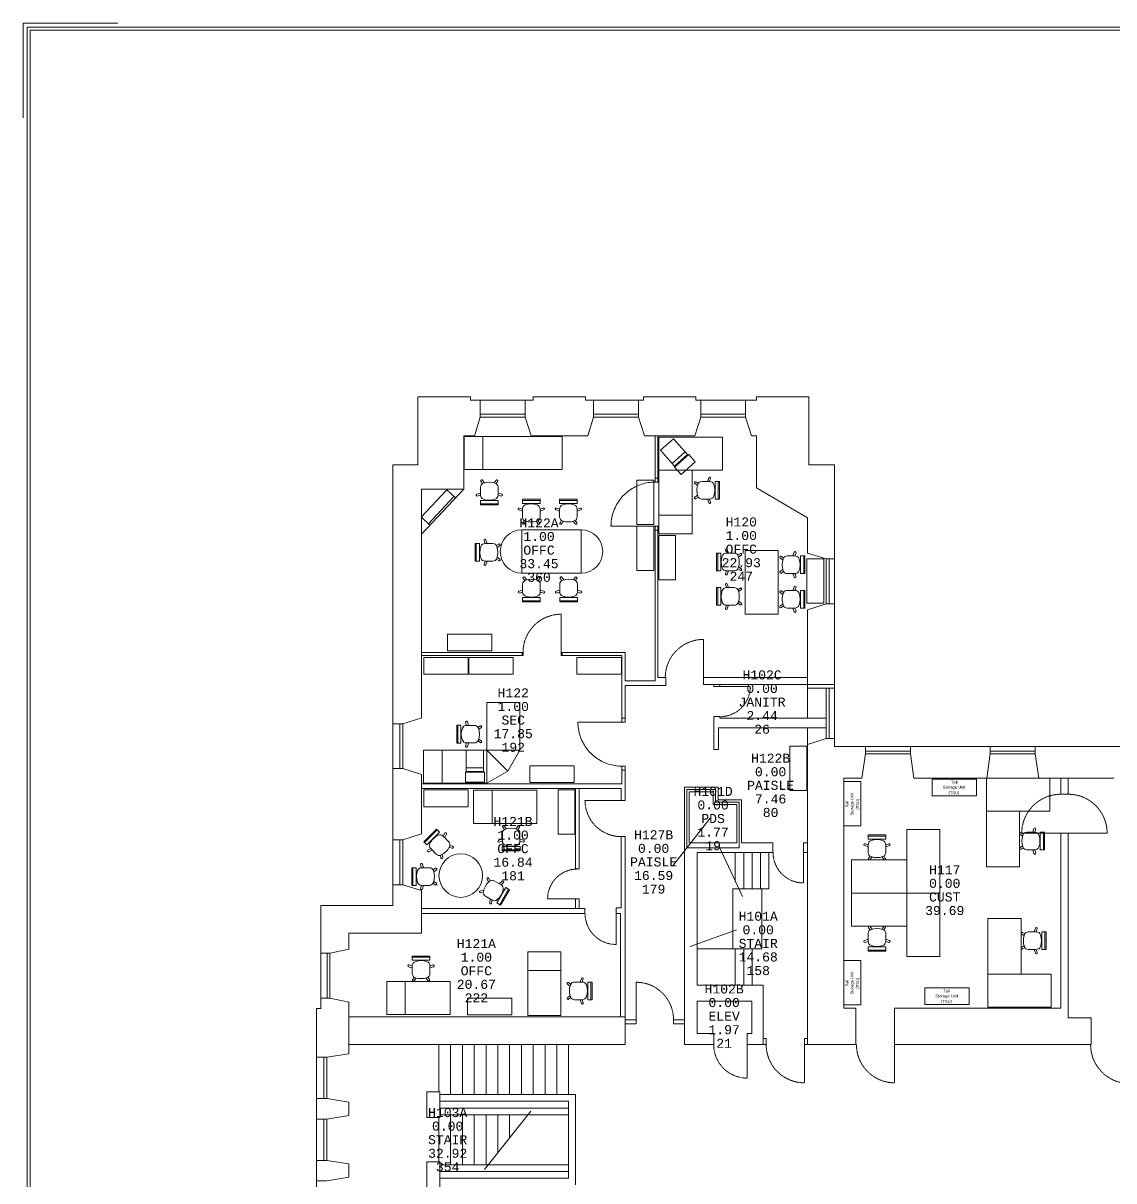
# Model space of a CAD drawing. Extents: x 0 to 84000, y 0 to 59400.
# Drawn here: x 0 to 27714, y 29993 to 59400 of the extents above; entities that cross this region are included whole.
import ezdxf
from ezdxf.enums import TextEntityAlignment as Align

# ---------------------------------------------------------------- set-up
doc = ezdxf.new("R2010")
doc.units = 0
doc.header["$MEASUREMENT"] = 0
doc.linetypes.add('HIDDEN', pattern=[0.375, 0.25, -0.125])
doc.layers.get('0').update_dxf_attribs({"linetype": 'CONTINUOUS', "lineweight": 18})
for name, color, linetype, lineweight in [('001BUILDING', 7, 'CONTINUOUS', 18), ('001FORMAT', 7, 'CONTINUOUS', 18), ('725FURNITURE', 4, 'CONTINUOUS', 18), ('RM', 6, 'CONTINUOUS', 18), ('RM$TXT', 7, 'CONTINUOUS', 18)]:
    doc.layers.add(name, color=color, linetype=linetype, lineweight=lineweight)
doc.styles.add('MONOTXT', font='MONOTXT')

# ---------------------------------------------------------------- blocks, each defined once
blk = doc.blocks.new('11HH0216B')
at = {"linetype": 'Continuous'}
blk.add_line((0, 970), (0, 0), dxfattribs=at)
at = {"linetype": 'HIDDEN'}
for p, q in [((38.082313, 969.252032), (0.000304, 969.999878)), ((76.105602, 967.009669), (38.082313, 969.252032)), ((114.011541, 963.276249), (76.105602, 967.009669)), ((151.741683, 958.057527), (114.011541, 963.276249)), ((189.23785, 951.36155), (151.741683, 958.057527)), ((226.442226, 943.198644), (189.23785, 951.36155)), ((263.297445, 933.581394), (226.442226, 943.198644)), ((299.746679, 922.52463), (263.297445, 933.581394)), ((335.733725, 910.0454), (299.746679, 922.52463)), ((371.203094, 896.162946), (335.733725, 910.0454)), ((406.100095, 880.898675), (371.203094, 896.162946)), ((440.370919, 864.276123), (406.100095, 880.898675)), ((473.962724, 846.32092), (440.370919, 864.276123)), ((506.823713, 827.060752), (473.962724, 846.32092)), ((538.903216, 806.525317), (506.823713, 827.060752)), ((570.151771, 784.746278), (538.903216, 806.525317)), ((600.521193, 761.757219), (570.151771, 784.746278)), ((629.964655, 737.593585), (600.521193, 761.757219)), ((658.436758, 712.292636), (629.964655, 737.593585)), ((685.893599, 685.893384), (658.436758, 712.292636)), ((712.292843, 658.436534), (685.893599, 685.893384)), ((737.593783, 629.964423), (712.292843, 658.436534)), ((761.757407, 600.520954), (737.593783, 629.964423)), ((784.746457, 570.151524), (761.757407, 600.520954)), ((806.525486, 538.902963), (784.746457, 570.151524)), ((827.060911, 506.823453), (806.525486, 538.902963)), ((846.321069, 473.962458), (827.060911, 506.823453)), ((864.276261, 440.370648), (846.321069, 473.962458)), ((880.898803, 406.099818), (864.276261, 440.370648)), ((896.163063, 371.202812), (880.898803, 406.099818)), ((910.045505, 335.733439), (896.163063, 371.202812)), ((922.524724, 299.746389), (910.045505, 335.733439)), ((933.581476, 263.297152), (922.524724, 299.746389)), ((943.198715, 226.44193), (933.581476, 263.297152)), ((951.36161, 189.237551), (943.198715, 226.44193)), ((958.057575, 151.741382), (951.36161, 189.237551)), ((963.276285, 114.011239), (958.057575, 151.741382)), ((967.009693, 76.105298), (963.276285, 114.011239)), ((969.252044, 38.082009), (967.009693, 76.105298)), ((969.999878, 0), (969.252044, 38.082009))]:
    blk.add_line(p, q, dxfattribs=at)
blk = doc.blocks.new('13HH0216B')
at = {"linetype": 'Continuous'}
blk.add_line((0, 790), (0, 0), dxfattribs=at)
at = {"linetype": 'HIDDEN'}
for p, q in [((31.015491, 789.390807), (0.000248, 789.999878)), ((61.982911, 787.564554), (31.015491, 789.390807)), ((92.854757, 784.523933), (61.982911, 787.564554)), ((123.583429, 780.273634), (92.854757, 784.523933)), ((154.121543, 774.82021), (123.583429, 780.273634)), ((184.422014, 768.172069), (154.121543, 774.82021)), ((214.438119, 760.339464), (184.422014, 768.172069)), ((244.123577, 751.334471), (214.438119, 760.339464)), ((273.432613, 741.170974), (244.123577, 751.334471)), ((302.320037, 729.864647), (273.432613, 741.170974)), ((330.741305, 717.432921), (302.320037, 729.864647)), ((358.652594, 703.894967), (330.741305, 717.432921)), ((386.010867, 689.271657), (358.652594, 703.894967)), ((412.77394, 673.585542), (386.010867, 689.271657)), ((438.900545, 656.860806), (412.77394, 673.585542)), ((464.350398, 639.123239), (438.900545, 656.860806)), ((489.084256, 620.400191), (464.350398, 639.123239)), ((513.063983, 600.720531), (489.084256, 620.400191)), ((536.252602, 580.114604), (513.063983, 600.720531)), ((558.614359, 558.614183), (536.252602, 580.114604)), ((580.114773, 536.25242), (558.614359, 558.614183)), ((600.720693, 513.063794), (580.114773, 536.25242)), ((620.400345, 489.084062), (600.720693, 513.063794)), ((639.123385, 464.350197), (620.400345, 489.084062)), ((656.860944, 438.900339), (639.123385, 464.350197)), ((673.585671, 412.773728), (656.860944, 438.900339)), ((689.271779, 386.010651), (673.585671, 412.773728)), ((703.895079, 358.652373), (689.271779, 386.010651)), ((717.433025, 330.74108), (703.895079, 358.652373)), ((729.864742, 302.319808), (717.433025, 330.74108)), ((741.17106, 273.432381), (729.864742, 302.319808)), ((751.334547, 244.123341), (741.17106, 273.432381)), ((760.339531, 214.437881), (751.334547, 244.123341)), ((768.172127, 184.421773), (760.339531, 214.437881)), ((774.820258, 154.1213), (768.172127, 184.421773)), ((780.273672, 123.583184), (774.820258, 154.1213)), ((784.523962, 92.854511), (780.273672, 123.583184)), ((787.564573, 61.982664), (784.523962, 92.854511)), ((789.390817, 31.015243), (787.564573, 61.982664)), ((789.999878, 0), (789.390817, 31.015243))]:
    blk.add_line(p, q, dxfattribs=at)
blk = doc.blocks.new('14HH0216B')
at = {"linetype": 'Continuous'}
blk.add_line((0, 920), (0, 0), dxfattribs=at)
at = {"linetype": 'HIDDEN'}
for p, q in [((36.119307, 919.29058), (0.000289, 919.999878)), ((72.182632, 917.163804), (36.119307, 919.29058)), ((108.134657, 913.622828), (72.182632, 917.163804)), ((143.919945, 908.673112), (108.134657, 913.622828)), ((179.48332, 902.322289), (143.919945, 908.673112)), ((214.769945, 894.580151), (179.48332, 902.322289)), ((249.72541, 885.458635), (214.769945, 894.580151)), ((284.295817, 874.971808), (249.72541, 885.458635)), ((318.42786, 863.135837), (284.295817, 874.971808)), ((352.068911, 849.968974), (318.42786, 863.135837)), ((385.167098, 835.491521), (352.068911, 849.968974)), ((417.671385, 819.725802), (385.167098, 835.491521)), ((449.531653, 802.696125), (417.671385, 819.725802)), ((480.698776, 784.428749), (449.531653, 802.696125)), ((511.124697, 764.951842), (480.698776, 784.428749)), ((540.762501, 744.295434), (511.124697, 764.951842)), ((569.566488, 722.491378), (540.762501, 744.295434)), ((597.492246, 699.573292), (569.566488, 722.491378)), ((624.496714, 675.576516), (597.492246, 699.573292)), ((650.538255, 650.53805), (624.496714, 675.576516)), ((675.576712, 624.496502), (650.538255, 650.53805)), ((699.57348, 597.492026), (675.576712, 624.496502)), ((722.491557, 569.566261), (699.57348, 597.492026)), ((744.295604, 540.762267), (722.491557, 569.566261)), ((764.952002, 511.124457), (744.295604, 540.762267)), ((784.4289, 480.69853), (764.952002, 511.124457)), ((802.696266, 449.531401), (784.4289, 480.69853)), ((819.725933, 417.671127), (802.696266, 449.531401)), ((835.491642, 385.166835), (819.725933, 417.671127)), ((849.969085, 352.068644), (835.491642, 385.166835)), ((863.135937, 318.427589), (849.969085, 352.068644)), ((874.971897, 284.295542), (863.135937, 318.427589)), ((885.458714, 249.725132), (874.971897, 284.295542)), ((894.580218, 214.769664), (885.458714, 249.725132)), ((902.322345, 179.483037), (894.580218, 214.769664)), ((908.673157, 143.91966), (902.322345, 179.483037)), ((913.622862, 108.13437), (908.673157, 143.91966)), ((917.163827, 72.182344), (913.622862, 108.13437)), ((919.290592, 36.119018), (917.163827, 72.182344)), ((919.999878, 0), (919.290592, 36.119018))]:
    blk.add_line(p, q, dxfattribs=at)
blk = doc.blocks.new('15HH0216B')
at = {"linetype": 'Continuous'}
blk.add_line((0, 770), (0, 0), dxfattribs=at)
at = {"linetype": 'HIDDEN'}
for p, q in [((30.230289, 769.406227), (0.000242, 769.999878)), ((60.413723, 767.626207), (30.230289, 769.406227)), ((90.504004, 764.662564), (60.413723, 767.626207)), ((120.454734, 760.519868), (90.504004, 764.662564)), ((150.219732, 755.204505), (120.454734, 760.519868)), ((179.753101, 748.724672), (150.219732, 755.204505)), ((209.009305, 741.090361), (179.753101, 748.724672)), ((237.943232, 732.313342), (209.009305, 741.090361)), ((266.510267, 722.407149), (237.943232, 732.313342)), ((294.666364, 711.387058), (266.510267, 722.407149)), ((322.368106, 699.27006), (294.666364, 711.387058)), ((349.57278, 686.074838), (322.368106, 699.27006)), ((376.238439, 671.821739), (349.57278, 686.074838)), ((402.323965, 656.53274), (376.238439, 671.821739)), ((427.789137, 640.231416), (402.323965, 656.53274)), ((452.59469, 622.942902), (427.789137, 640.231416)), ((476.702375, 604.693855), (452.59469, 622.942902)), ((500.075019, 585.512414), (476.702375, 604.693855)), ((522.676584, 565.428157), (500.075019, 585.512414)), ((544.472221, 544.47205), (522.676584, 565.428157)), ((565.428321, 522.676407), (544.472221, 544.47205)), ((585.512571, 500.074835), (565.428321, 522.676407)), ((604.694005, 476.702185), (585.512571, 500.074835)), ((622.943044, 452.594494), (604.694005, 476.702185)), ((640.23155, 427.788936), (622.943044, 452.594494)), ((656.532867, 402.323759), (640.23155, 427.788936)), ((671.821857, 376.238228), (656.532867, 402.323759)), ((686.074948, 349.572565), (671.821857, 376.238228)), ((699.270161, 322.367886), (686.074948, 349.572565)), ((711.38715, 294.66614), (699.270161, 322.367886)), ((722.407233, 266.510041), (711.38715, 294.66614)), ((732.313416, 237.943002), (722.407233, 266.510041)), ((741.090426, 209.009073), (732.313416, 237.943002)), ((748.724729, 179.752866), (741.090426, 209.009073)), ((755.204552, 150.219495), (748.724729, 179.752866)), ((760.519906, 120.454495), (755.204552, 150.219495)), ((764.662593, 90.503764), (760.519906, 120.454495)), ((767.626226, 60.413482), (764.662593, 90.503764)), ((769.406236, 30.230047), (767.626226, 60.413482)), ((769.999878, 0), (769.406236, 30.230047))]:
    blk.add_line(p, q, dxfattribs=at)
blk = doc.blocks.new('16HH0216B')
at = {"linetype": 'Continuous'}
blk.add_line((0, 990), (0, 0), dxfattribs=at)
at = {"linetype": 'HIDDEN'}
for p, q in [((38.867516, 989.236612), (0.000311, 989.999878)), ((77.67479, 986.948016), (38.867516, 989.236612)), ((116.362295, 983.137617), (77.67479, 986.948016)), ((154.870378, 977.811293), (116.362295, 983.137617)), ((193.139662, 970.977255), (154.870378, 977.811293)), ((231.111139, 962.646041), (193.139662, 970.977255)), ((268.726259, 952.830497), (231.111139, 962.646041)), ((305.927023, 941.545758), (268.726259, 952.830497)), ((342.65607, 928.809225), (305.927023, 941.545758)), ((378.856767, 914.640535), (342.65607, 928.809225)), ((414.473294, 899.061537), (378.856767, 914.640535)), ((449.450733, 882.096251), (414.473294, 899.061537)), ((483.735152, 863.770838), (449.450733, 882.096251)), ((517.273688, 844.113553), (483.735152, 863.770838)), ((550.014624, 823.154707), (517.273688, 844.113553)), ((581.907479, 800.926616), (550.014624, 823.154707)), ((612.903075, 777.463555), (581.907479, 800.926616)), ((642.953619, 752.801702), (612.903075, 777.463555)), ((672.012775, 726.979084), (642.953619, 752.801702)), ((700.035737, 700.035517), (672.012775, 726.979084)), ((726.979295, 672.012547), (700.035737, 700.035517)), ((752.801904, 642.953382), (726.979295, 672.012547)), ((777.463748, 612.902831), (752.801904, 642.953382)), ((800.926799, 581.907227), (777.463748, 612.902831)), ((823.154879, 550.014366), (800.926799, 581.907227)), ((844.113716, 517.273423), (823.154879, 550.014366)), ((863.77099, 483.734881), (844.113716, 517.273423)), ((882.096393, 449.450456), (863.77099, 483.734881)), ((899.061667, 414.473011), (882.096393, 449.450456)), ((914.640654, 378.85648), (899.061667, 414.473011)), ((928.809332, 342.655779), (914.640654, 378.85648)), ((941.545854, 305.926728), (928.809332, 342.655779)), ((952.830581, 268.72596), (941.545854, 305.926728)), ((962.646113, 231.110836), (952.830581, 268.72596)), ((970.977316, 193.139357), (962.646113, 231.110836)), ((977.811342, 154.870071), (970.977316, 193.139357)), ((983.137654, 116.361986), (977.811342, 154.870071)), ((986.94804, 77.67448), (983.137654, 116.361986)), ((989.236624, 38.867205), (986.94804, 77.67448)), ((989.999878, 0), (989.236624, 38.867205))]:
    blk.add_line(p, q, dxfattribs=at)
blk = doc.blocks.new('17HH0216B')
at = {"linetype": 'Continuous'}
blk.add_line((0, 950), (0, 0), dxfattribs=at)
at = {"linetype": 'HIDDEN'}
for p, q in [((37.297111, 949.267451), (0.000298, 949.999878)), ((74.536414, 947.071323), (37.297111, 949.267451)), ((111.660787, 943.414881), (74.536414, 947.071323)), ((148.612988, 938.303761), (111.660787, 943.414881)), ((185.336038, 931.745846), (148.612988, 938.303761)), ((221.773314, 923.751247), (185.336038, 931.745846)), ((257.868631, 914.33229), (221.773314, 923.751247)), ((293.566334, 903.503501), (257.868631, 914.33229)), ((328.811379, 891.281575), (293.566334, 903.503501)), ((363.549421, 877.685358), (328.811379, 891.281575)), ((397.726896, 862.735814), (363.549421, 877.685358)), ((431.291105, 846.455995), (397.726896, 862.735814)), ((464.190295, 828.871002), (431.291105, 846.455995)), ((496.373738, 810.007951), (464.190295, 828.871002)), ((527.791809, 789.895927), (496.373738, 810.007951)), ((558.396063, 768.565941), (527.791809, 789.895927)), ((588.139311, 746.050882), (558.396063, 768.565941)), ((616.975691, 722.385468), (588.139311, 746.050882)), ((644.86074, 697.606188), (616.975691, 722.385468)), ((671.751461, 671.75125), (644.86074, 697.606188)), ((697.606391, 644.860521), (671.751461, 671.75125)), ((722.385662, 616.975465), (697.606391, 644.860521)), ((746.051067, 588.139077), (722.385662, 616.975465)), ((768.566116, 558.395821), (746.051067, 588.139077)), ((789.896092, 527.791561), (768.566116, 558.395821)), ((810.008107, 496.373484), (789.896092, 527.791561)), ((828.871148, 464.190035), (810.008107, 496.373484)), ((846.45613, 431.29084), (828.871148, 464.190035)), ((862.735939, 397.726625), (846.45613, 431.29084)), ((877.685472, 363.549145), (862.735939, 397.726625)), ((891.281678, 328.811099), (877.685472, 363.549145)), ((903.503593, 293.56605), (891.281678, 328.811099)), ((914.332371, 257.868344), (903.503593, 293.56605)), ((923.751316, 221.773024), (914.332371, 257.868344)), ((931.745904, 185.335746), (923.751316, 221.773024)), ((938.303808, 148.612693), (931.745904, 185.335746)), ((943.414916, 111.660491), (938.303808, 148.612693)), ((947.071347, 74.536117), (943.414916, 111.660491)), ((949.267463, 37.296813), (947.071347, 74.536117)), ((949.999878, 0), (949.267463, 37.296813))]:
    blk.add_line(p, q, dxfattribs=at)
blk = doc.blocks.new('12HH0216B')
at = {"linetype": 'Continuous'}
blk.add_line((0, 850), (0, 0), dxfattribs=at)
at = {"linetype": 'HIDDEN'}
for p, q in [((33.371099, 849.344549), (0.000267, 849.999878)), ((66.690475, 847.379592), (33.371099, 849.344549)), ((99.907019, 844.108038), (66.690475, 847.379592)), ((132.969513, 839.534931), (99.907019, 844.108038)), ((165.826979, 833.667323), (132.969513, 839.534931)), ((198.428751, 826.514261), (165.826979, 833.667323)), ((230.724561, 818.086774), (198.428751, 826.514261)), ((262.664611, 808.397857), (230.724561, 818.086774)), ((294.19965, 797.46245), (262.664611, 808.397857)), ((325.281056, 785.297413), (294.19965, 797.46245)), ((355.860902, 771.921506), (325.281056, 785.297413)), ((385.892036, 757.355352), (355.860902, 771.921506)), ((415.328153, 741.621412), (385.892036, 757.355352)), ((444.123864, 724.743945), (415.328153, 741.621412)), ((472.234769, 706.748976), (444.123864, 724.743945)), ((499.617522, 687.664252), (472.234769, 706.748976)), ((526.229902, 667.5192), (499.617522, 687.664252)), ((552.030873, 646.344883), (526.229902, 667.5192)), ((576.980654, 624.173948), (552.030873, 646.344883)), ((601.040772, 601.040583), (576.980654, 624.173948)), ((624.174129, 576.980458), (601.040772, 601.040583)), ((646.345056, 552.030671), (624.174129, 576.980458)), ((667.519366, 526.229692), (646.345056, 552.030671)), ((687.664409, 499.617306), (667.519366, 526.229692)), ((706.749125, 472.234547), (687.664409, 499.617306)), ((724.744084, 444.123637), (706.749125, 472.234547)), ((741.621542, 415.32792), (724.744084, 444.123637)), ((757.355473, 385.891798), (741.621542, 415.32792)), ((771.921618, 355.860659), (757.355473, 385.891798)), ((785.297515, 325.280809), (771.921618, 355.860659)), ((797.462542, 294.1994), (785.297515, 325.280809)), ((808.397939, 262.664357), (797.462542, 294.1994)), ((818.086846, 230.724304), (808.397939, 262.664357)), ((826.514323, 198.428492), (818.086846, 230.724304)), ((833.667375, 165.826717), (826.514323, 198.428492)), ((839.534973, 132.96925), (833.667375, 165.826717)), ((844.10807, 99.906754), (839.534973, 132.96925)), ((847.379613, 66.690208), (844.10807, 99.906754)), ((849.344559, 33.370832), (847.379613, 66.690208)), ((849.999878, 0), (849.344559, 33.370832))]:
    blk.add_line(p, q, dxfattribs=at)
blk = doc.blocks.new('SU')
blk.add_lwpolyline([(0, 425), (1129, 425), (1129, 0), (0, 0)], close=True)
blk = doc.blocks.new('TBL-D1300')
blk.add_circle((0, 0), 650)
blk = doc.blocks.new('TBL-2010')
blk.add_lwpolyline([(0, 840), (2010, 840), (2010, 0), (0, 0)], close=True)
blk = doc.blocks.new('CHAIR')
blk.add_line((-225, -321), (225, -321))
for points in [[(-224, -100), (-224, 100, -0.322923), (-150, 202, -0.162834), (151, 202, -0.323725), (224, 100), (224, -100, -0.314936), (151, -204, -0.176261), (-150, -205, -0.314131), (-224, -100, -0.913611)], [(-123, 210), (-171, 277, 1.000002), (-211, 247), (-171, 193)], [(123, 210), (171, 277, -1.000002), (211, 247), (171, 193)], [(-225, -48), (-316, -77, 0.940476), (-304, -126), (-224, -100)], [(225, -48), (316, -77, -0.940476), (304, -126), (224, -100)]]:
    blk.add_lwpolyline(points, format="xyb")
blk.add_lwpolyline([(-225, -240), (225, -240), (225, -348), (-225, -348)], close=True)
blk = doc.blocks.new('PED')
blk.add_lwpolyline([(0, 840), (470, 840), (470, 0), (0, 0)], close=True)
blk = doc.blocks.new('TBL-1210')
blk.add_lwpolyline([(0, 839.99832), (1209.99758, 839.99832), (1209.99758, 0), (0, 0)], close=True)
blk = doc.blocks.new('TBL-1610')
blk.add_lwpolyline([(0, 839.99832), (1609.99678, 839.99832), (1609.99678, 0), (0, 0)], close=True)
blk = doc.blocks.new('TERM')
blk.add_line((449, 364), (17, 364))
for points in [[(17, 809), (455, 809), (455, 274), (17, 274)], [(0, 0), (481, 0), (481, 254), (0, 254)]]:
    blk.add_lwpolyline(points, close=True)
blk = doc.blocks.new('TBL-1410')
blk.add_lwpolyline([(0, 840), (1410, 840), (1410, 0), (0, 0)], close=True)
blk = doc.blocks.new('TBL-16-14-LH')
blk.add_blockref('TBL-1410', (-2249.9955, -839.99832))
at = {"rotation": 90}
blk.add_blockref('TBL-1610', (0, -1609.99678), dxfattribs=at)
blk = doc.blocks.new('TSU')
blk.add_lwpolyline([(0, 425), (1129, 425), (1129, 0), (0, 0)], close=True)
for s, p in [('Tall', (557.5, 347.5)), ('Storage Unit', (557.5, 222.5))]:
    blk.add_text(s, height=75).set_placement(p, align=Align.MIDDLE_CENTER)
blk.add_text('(TSU)', height=75).set_placement((552.5, 72.5), align=Align.MIDDLE)

msp = doc.modelspace()

# ---------------------------------------------------------------- linework, layer by layer
at = {"layer": '001BUILDING', "linetype": 'Continuous'}
for p, q in [((10032, 49912), (10032, 48181)), ((10032, 49912), (11364, 49912)), ((11364, 49912), (11364, 49826)), ((11364, 49826), (12959, 49826)), ((11615, 49826), (11615, 49394)), ((12755, 49826), (12755, 49394)), ((12952, 49912), (14291, 49912)), ((12959, 49912), (12959, 49826)), ((14291, 49912), (14291, 49826)), ((14291, 49826), (15760, 49826)), ((14495, 49826), (14495, 49394)), ((15635, 49826), (15635, 49394)), ((15760, 49912), (17092, 49912)), ((15760, 49912), (15760, 49826)), ((17092, 49912), (17092, 49826)), ((17092, 49826), (18630, 49826)), ((17216, 49826), (17216, 49394)), ((18356, 49826), (18356, 49394)), ((18630, 49912), (19962, 49912)), ((18630, 49912), (18630, 49826)), ((19962, 49912), (19962, 48179)), ((11615, 49469), (12755, 49469)), ((14495, 49469), (15635, 49469)), ((17216, 49469), (18356, 49469)), ((11465, 48916), (11615, 49393)), ((11615, 49394), (12755, 49394)), ((12905, 48916), (12755, 49393)), ((14346, 48916), (14496, 49393)), ((14495, 49394), (15635, 49394)), ((15786, 48916), (15636, 49393)), ((17066, 48916), (17216, 49393)), ((17216, 49394), (18356, 49394)), ((18506, 48916), (18356, 49393)), ((11195, 48916), (11465, 48916)), ((11195, 47566), (11195, 48916)), ((12905, 48916), (14346, 48916)), ((15786, 48916), (17066, 48916)), ((16056, 48916), (16056, 47741)), ((16126, 48916), (16126, 47739)), ((18506, 48916), (18636, 48916)), ((18636, 48916), (18636, 47596)), ((9393, 48181), (10032, 48181)), ((9393, 48181), (9393, 36990)), ((19962, 48179), (20613, 48179)), ((20613, 48179), (20613, 41027)), ((15627, 47656), (15587, 47639)), ((15668, 47672), (15627, 47656)), ((15710, 47687), (15668, 47672)), ((15752, 47699), (15710, 47687)), ((15794, 47711), (15752, 47699)), ((15837, 47720), (15794, 47711)), ((15881, 47728), (15837, 47720)), ((15924, 47734), (15881, 47728)), ((15968, 47738), (15924, 47734)), ((16012, 47741), (15968, 47738)), ((16056, 47741), (16012, 47741)), ((16056, 47841), (16136, 47841)), ((16056, 47741), (16136, 47741)), ((10126, 47566), (10126, 41755)), ((10126, 47566), (11195, 47566)), ((15204, 47349), (15176, 47315)), ((15233, 47382), (15204, 47349)), ((15264, 47413), (15233, 47382)), ((15295, 47444), (15264, 47413)), ((15328, 47473), (15295, 47444)), ((15362, 47501), (15328, 47473)), ((15397, 47528), (15362, 47501)), ((15433, 47553), (15397, 47528)), ((15471, 47576), (15433, 47553)), ((15508, 47599), (15471, 47576)), ((15547, 47619), (15508, 47599)), ((15587, 47639), (15547, 47619)), ((19926, 46831), (18636, 47596)), ((15039, 47090), (15021, 47050)), ((15058, 47130), (15039, 47090)), ((15079, 47169), (15058, 47130)), ((15101, 47207), (15079, 47169)), ((15124, 47244), (15101, 47207)), ((15150, 47280), (15124, 47244)), ((15176, 47315), (15150, 47280)), ((14950, 46797), (14943, 46753)), ((14957, 46840), (14950, 46797)), ((14967, 46883), (14957, 46840)), ((14978, 46925), (14967, 46883)), ((14991, 46968), (14978, 46925)), ((15005, 47009), (14991, 46968)), ((15021, 47050), (15005, 47009)), ((19926, 46831), (19926, 45941)), ((14937, 46665), (14936, 46621)), ((16056, 46621), (14936, 46621)), ((14939, 46709), (14937, 46665)), ((14943, 46753), (14939, 46709)), ((16056, 46621), (16136, 46621)), ((16056, 46621), (16056, 42697)), ((16056, 46521), (16136, 46521)), ((16126, 46621), (16126, 42776)), ((19926, 45940), (20403, 45790)), ((20403, 45791), (20403, 44651)), ((20614, 45791), (20403, 45791)), ((20478, 45791), (20478, 44651)), ((19926, 44501), (20403, 44651)), ((19926, 44501), (19926, 41747)), ((20614, 44651), (20403, 44651)), ((10126, 43416), (12701, 43416)), ((10126, 43336), (12701, 43336)), ((12676, 43416), (12676, 43336)), ((12701, 43416), (12701, 43336)), ((13671, 43416), (15296, 43416)), ((13671, 43416), (13671, 43336)), ((13671, 43336), (15216, 43336)), ((13696, 43416), (13696, 43336)), ((15216, 43336), (15216, 41646)), ((15296, 43416), (15296, 42697)), ((15296, 42697), (16056, 42697)), ((16126, 42776), (16326, 42776)), ((16326, 42776), (16326, 42577)), ((17286, 42776), (17286, 42597)), ((17286, 42776), (19926, 42776)), ((15296, 42577), (15296, 41646)), ((15296, 42577), (16326, 42577)), ((17286, 42597), (20613, 42597)), ((17546, 42597), (17546, 42552)), ((17546, 42552), (17706, 42552)), ((17706, 42597), (17706, 42552)), ((19926, 42506), (20613, 42506)), ((20403, 42506), (20403, 41231)), ((20478, 42506), (20478, 41231)), ((17546, 41791), (17546, 40947)), ((17546, 41791), (17706, 41791)), ((17706, 41791), (17706, 41747)), ((9393, 41606), (9649, 41606)), ((9574, 40466), (9574, 41606)), ((9649, 40466), (9649, 41606)), ((10127, 41755), (9650, 41605)), ((15216, 41646), (14096, 41646)), ((14096, 41646), (14097, 41603)), ((14097, 41603), (14099, 41559)), ((14099, 41559), (14103, 41515)), ((14103, 41515), (14110, 41471)), ((14110, 41471), (14117, 41428)), ((15216, 41747), (15296, 41747)), ((15216, 41646), (15296, 41646)), ((17666, 41501), (17666, 40947)), ((17666, 41501), (20403, 41501)), ((17706, 41747), (20403, 41747)), ((19926, 41501), (19926, 33453)), ((14117, 41428), (14127, 41385)), ((14127, 41385), (14138, 41342)), ((14138, 41342), (14151, 41300)), ((14151, 41300), (14165, 41259)), ((14165, 41259), (14181, 41218)), ((14181, 41218), (14199, 41178)), ((14199, 41178), (14218, 41138)), ((19926, 41080), (20403, 41230)), ((20614, 41231), (20403, 41231)), ((14218, 41138), (14239, 41099)), ((14239, 41099), (14261, 41061)), ((14261, 41061), (14284, 41024)), ((14284, 41024), (14310, 40988)), ((14310, 40988), (14336, 40953)), ((14336, 40953), (14364, 40919)), ((14364, 40919), (14393, 40886)), ((14393, 40886), (14424, 40855)), ((17546, 40947), (17656, 40947)), ((20613, 41027), (32425, 41027)), ((21404, 40837), (21404, 41027)), ((21404, 40911), (22544, 40911)), ((22544, 40837), (22544, 41027)), ((24574, 40837), (24574, 41027)), ((24574, 40911), (25714, 40911)), ((25714, 40837), (25714, 41027)), ((14424, 40855), (14455, 40824)), ((14455, 40824), (14488, 40795)), ((14488, 40795), (14522, 40767)), ((14522, 40767), (14557, 40740)), ((14557, 40740), (14593, 40715)), ((14593, 40715), (14631, 40692)), ((14631, 40692), (14668, 40669)), ((14668, 40669), (14707, 40649)), ((14707, 40649), (14747, 40629)), ((14747, 40629), (14787, 40612)), ((14787, 40612), (14828, 40596)), ((14828, 40596), (14870, 40581)), ((21314, 40223), (21404, 40837)), ((21404, 40836), (22544, 40836)), ((22634, 40223), (22544, 40836)), ((24484, 40223), (24574, 40837)), ((24574, 40836), (25714, 40836)), ((25804, 40223), (25714, 40836)), ((9393, 40466), (9649, 40466)), ((10126, 40315), (9649, 40465)), ((10126, 40315), (10126, 38805)), ((14870, 40581), (14912, 40569)), ((14912, 40569), (14954, 40557)), ((14954, 40557), (14997, 40548)), ((14997, 40548), (15041, 40540)), ((15041, 40540), (15084, 40534)), ((15084, 40534), (15128, 40530)), ((15128, 40530), (15172, 40527)), ((15172, 40527), (15216, 40526)), ((15216, 40526), (15296, 40526)), ((15216, 40526), (15216, 40077)), ((15216, 40427), (15296, 40427)), ((15296, 40526), (15296, 39657)), ((10126, 40077), (15216, 40077)), ((16806, 39997), (17656, 39997)), ((16806, 39997), (16806, 33453)), ((17656, 39997), (17656, 39671)), ((20854, 40223), (21308, 40223)), ((20854, 40223), (20854, 34383)), ((22634, 40223), (24478, 40223)), ((25810, 40223), (27714, 40223)), ((26364, 40223), (26364, 39813)), ((26554, 40223), (26554, 39813)), ((10126, 39957), (15196, 39957)), ((14031, 39957), (14031, 37922)), ((14131, 39957), (14131, 37922)), ((15196, 39957), (15196, 39657)), ((16926, 39877), (17536, 39877)), ((16926, 39877), (16926, 38581)), ((17536, 39877), (17536, 39551)), ((26364, 39813), (26554, 39813)), ((15196, 39657), (15296, 39657)), ((17536, 39551), (18136, 39551)), ((17656, 39671), (18256, 39671)), ((18136, 39551), (18136, 38581)), ((18256, 39671), (18256, 38581)), ((26364, 38823), (26554, 38823)), ((26364, 38823), (26364, 34383)), ((26554, 38823), (26554, 34133)), ((9393, 38656), (9649, 38656)), ((9574, 37516), (9574, 38656)), ((10126, 38805), (9649, 38655)), ((9649, 37516), (9649, 38656)), ((15196, 38737), (15196, 36927)), ((15196, 38737), (15296, 38737)), ((15296, 38737), (15296, 33453)), ((16926, 38581), (18136, 38581)), ((18256, 38581), (19045, 38581)), ((19045, 38581), (19045, 38331)), ((19825, 38581), (19926, 38581)), ((19825, 38581), (19825, 38331)), ((17124, 38331), (17124, 34963)), ((17124, 38331), (19045, 38331)), ((17686, 38483), (18278, 37213)), ((18096, 37604), (18096, 38331)), ((18308, 37411), (18308, 38331)), ((18520, 37411), (18520, 38331)), ((18732, 37411), (18732, 38331)), ((18944, 37411), (18944, 38331)), ((19825, 38331), (19926, 38331)), ((14031, 37922), (14131, 37922)), ((9393, 37516), (9649, 37516)), ((10126, 37365), (9649, 37515)), ((10126, 37366), (10126, 36287)), ((18034, 35883), (18034, 37422)), ((18044, 37411), (18944, 37411)), ((18766, 37411), (18766, 35883)), ((14031, 37157), (14131, 37157)), ((14031, 37157), (14031, 36907)), ((14131, 37157), (14131, 36907)), ((7563, 36990), (9393, 36990)), ((7563, 36990), (7563, 34373)), ((10126, 36907), (14276, 36907)), ((10126, 36787), (14276, 36787)), ((14276, 36907), (14276, 36787)), ((15066, 36927), (15196, 36927)), ((15066, 36927), (15066, 36787)), ((15066, 36787), (15176, 36787)), ((15176, 36787), (15176, 34157)), ((8276, 36287), (10126, 36287)), ((8276, 36287), (8276, 35877)), ((16945, 35944), (18130, 36367)), ((18034, 35883), (17124, 35883)), ((18034, 35883), (18766, 35883)), ((18096, 35883), (18096, 34963)), ((18308, 35883), (18308, 34963)), ((18520, 35883), (18520, 34963)), ((7796, 35777), (7563, 35777)), ((7721, 34636), (7721, 35776)), ((7796, 34636), (7796, 35776)), ((8276, 35876), (7797, 35776)), ((17124, 34963), (18804, 34963)), ((18804, 34963), (18804, 33453)), ((7796, 34637), (7563, 34637)), ((8276, 34536), (7796, 34636)), ((8276, 34537), (8276, 33223)), ((17124, 34556), (17124, 33736)), ((17124, 34556), (18514, 34556)), ((18514, 33736), (18514, 34556)), ((7456, 34373), (7563, 34373)), ((7456, 34373), (7456, 27714)), ((8276, 34157), (15296, 34157)), ((20854, 34383), (21154, 34383)), ((21154, 34383), (21154, 33453)), ((22144, 34383), (26364, 34383)), ((22144, 34383), (22144, 33453)), ((26554, 34133), (27134, 34133)), ((27134, 34133), (27134, 33453)), ((15296, 34087), (15576, 34087)), ((15296, 33983), (15576, 33983)), ((15576, 34087), (15576, 33983)), ((16526, 34087), (16526, 33983)), ((16526, 34087), (16806, 34087)), ((16526, 33983), (16806, 33983)), ((17546, 33736), (17124, 33736)), ((17546, 33736), (17546, 33453)), ((18396, 33736), (18396, 33453)), ((18396, 33736), (18514, 33736)), ((18804, 33611), (18880, 33611)), ((18880, 33611), (18880, 33453)), ((19850, 33611), (19926, 33611)), ((19850, 33611), (19850, 33453)), ((8276, 33453), (15296, 33453)), ((10561, 33453), (10561, 32253)), ((10861, 33453), (10861, 32183)), ((11161, 33453), (11161, 32183)), ((11461, 33453), (11461, 32183)), ((11761, 33453), (11761, 32183)), ((12061, 33453), (12061, 32183)), ((12361, 33453), (12361, 32183)), ((12661, 33453), (12661, 32183)), ((12961, 33453), (12961, 32183)), ((13261, 33453), (13261, 32183)), ((13561, 33453), (13561, 32183)), ((13861, 33453), (13861, 32183)), ((16806, 33453), (17546, 33453)), ((18396, 33453), (18880, 33453)), ((19850, 33453), (21154, 33453)), ((22144, 33453), (27134, 33453)), ((7713, 33133), (7456, 33133)), ((7638, 32083), (7638, 33133)), ((7713, 32083), (7713, 33133)), ((8276, 33223), (7714, 33133)), ((7713, 32083), (7456, 32083)), ((8276, 31993), (7713, 32083)), ((10261, 32253), (10591, 32253)), ((10261, 32253), (10261, 31603)), ((10591, 32253), (10591, 31603)), ((10591, 32183), (14031, 32183)), ((14031, 32183), (14031, 29893)), ((8276, 31993), (8276, 31653)), ((10591, 32013), (13861, 32013)), ((10591, 31843), (13861, 31843)), ((11719, 30284), (12904, 31765)), ((13861, 32013), (13861, 30063)), ((7713, 31563), (7456, 31563)), ((7638, 30513), (7638, 31563)), ((7713, 30513), (7713, 31563)), ((8276, 31653), (7714, 31563)), ((10261, 31603), (10591, 31603)), ((10561, 31603), (10561, 30473)), ((10591, 31673), (13861, 31673)), ((10861, 31673), (10861, 30403)), ((11161, 31673), (11161, 30403)), ((11461, 31673), (11461, 30403)), ((11761, 31673), (11761, 30403)), ((12061, 31673), (12061, 30712)), ((12361, 31673), (12361, 31087)), ((7713, 30513), (7456, 30513)), ((8276, 30423), (7713, 30513)), ((8276, 30423), (8276, 30083)), ((10261, 30473), (10261, 29823)), ((10261, 30473), (10591, 30473)), ((10591, 30473), (10591, 29823)), ((10591, 30403), (13861, 30403)), ((8276, 30083), (7714, 29993)), ((10591, 30233), (13861, 30233)), ((10591, 30063), (13861, 30063)), ((7713, 29993), (7456, 29993))]:
    msp.add_line(p, q, dxfattribs=at)
at = {"layer": '001FORMAT'}
for p, q in [((0, 56997), (0, 59400)), ((2403, 59400), (0, 59400)), ((100, 59300), (83900, 59300)), ((100, 59300), (100, 100)), ((175, 59225), (83825, 59225)), ((175, 59225), (175, 175))]:
    msp.add_line(p, q, dxfattribs=at)
at = {"layer": '725FURNITURE', "linetype": 'Continuous'}
for p, q in [((10764, 47544), (10117, 46848)), ((11195, 47566), (10126, 46417)), ((10947, 47373), (10301, 46678)), ((10984, 47339), (10764, 47544)), ((10337, 46644), (10118, 46848)), ((12675, 46531), (14175, 46531)), ((12675, 46531), (12675, 45426)), ((14175, 45426), (14175, 46531)), ((12675, 45426), (14175, 45426)), ((11784, 40936), (12624, 40936)), ((11784, 40936), (11784, 40096)), ((12624, 40936), (12317, 40403)), ((11784, 40096), (12317, 40403))]:
    msp.add_line(p, q, dxfattribs=at)
msp.add_lwpolyline([(11784, 40936), (12317, 40403)], dxfattribs=at)
for centre, start, end in [((12675, 45979), 90, 270), ((14175, 45979), 270, 90)]:
    msp.add_arc(centre, 552, start, end, dxfattribs=at)
at = {"layer": 'RM', "linetype": 'Continuous'}
msp.add_line((16499, 37983), (17457, 39205), dxfattribs=at)
msp.add_lwpolyline([(16866, 38456), (18136, 38456), (18196, 38456), (18196, 39551), (18196, 39611), (17656, 39611), (17596, 39611), (17596, 39937), (16866, 39937)], close=True, dxfattribs=at)

# ---------------------------------------------------------------- block references
at = {"layer": '001BUILDING', "linetype": 'Continuous', "rotation": 90}
msp.add_blockref('SU', (20341, 44668), dxfattribs=at)
at = {"layer": '001BUILDING', "linetype": 'Continuous'}
for name, p, xscale, yscale, zscale, rotation in [('11HH0216B', (13671, 43416), 0.999998, -0.999998, 0.999998, 180), ('11HH0216B', (17286, 42776), 0.999998, -0.999998, 0.999998, 180), ('15HH0216B', (17706, 42552), 0.999998, 0.999998, 0.999998, 270.0046509999999), ('16HH0216B', (26364, 38823), 0.999998, 0.999998, 0.999998, 89.997287), ('16HH0216B', (26554, 38823), 0.999998, -0.999998, 0.999998, 90), ('14HH0216B', (15196, 39657), 0.999998, -0.999998, 0.999998, 270), ('15HH0216B', (19825, 38331), 0.999998, 0.999998, 0.999998, 180), ('14HH0216B', (14081, 37157), 0.8199881999999998, 0.8199881999999998, 0.8199881999999998, 90), ('13HH0216B', (15066, 36787), 0.999998, 0.999998, 0.999998, 180), ('12HH0216B', (18396, 33453), 0.999998, 0.999998, 0.999998, 180), ('11HH0216B', (19850, 33453), 0.999998, 0.999998, 0.999998, 180), ('11HH0216B', (22144, 33453), 0.999998, 0.999998, 0.999998, 180), ('16HH0216B', (28114, 33453), 0.999998, 0.999998, 0.999998, 180)]:
    msp.add_blockref(name, p, dxfattribs=dict(at, xscale=xscale, yscale=yscale, zscale=zscale, rotation=rotation))
at = {"layer": '001BUILDING', "linetype": 'Continuous', "xscale": 0.999998, "yscale": 0.999998, "zscale": 0.999998}
msp.add_blockref('17HH0216B', (15576, 34087), dxfattribs=at)
at = {"layer": '725FURNITURE', "linetype": 'Continuous'}
for name, p in [('PED', (11210, 48061)), ('TBL-2010', (11684, 48064)), ('CHAIR', (11844, 47512)), ('CHAIR', (12915, 45049)), ('CHAIR', (13859, 45049)), ('SU', (10782, 43458)), ('SU', (10180, 42863)), ('SU', (11325, 42863)), ('SU', (14072, 42862)), ('PED', (10174, 40096)), ('TERM', (11244, 40121)), ('SU', (12872, 40113)), ('SU', (10178, 39497)), ('PED', (11445, 39073)), ('CHAIR', (12400, 38724)), ('PED', (9240, 34220)), ('SU', (11291, 34211))]:
    msp.add_blockref(name, p, dxfattribs=at)
for name, p, rotation in [('TBL-1610', (17766, 48882), 180), ('TERM', (16720, 47935), 41.64079341481485), ('TBL-1610', (16996, 46432), 90), ('SU', (16022, 46662), 90), ('CHAIR', (17343, 47534), 90), ('CHAIR', (12910, 46957), 180), ('CHAIR', (13854, 46957), 180), ('PED', (16996, 46432), 90), ('SU', (16022, 45494), 90), ('CHAIR', (11836, 45958), 270), ('SU', (16580, 45256), 90), ('CHAIR', (17969, 45713), 270), ('TBL-1610', (19188, 44391), 90), ('CHAIR', (19512, 45643), 90), ('CHAIR', (17969, 44837), 270), ('CHAIR', (19512, 44766), 90), ('TBL-1210', (12624, 40936), 90), ('CHAIR', (11365, 41339), 270), ('TBL-1610', (11784, 40936), 180), ('SU', (19909, 39907), 90), ('TBL-1610', (13055, 39913), 180), ('SU', (14018, 38799), 90), ('CHAIR', (10586, 38520), 225), ('CHAIR', (10224, 37723), 270), ('CHAIR', (11944, 37368), 60), ('CHAIR', (10111, 35356), 180), ('TBL-1610', (13663, 34197), 90), ('PED', (12823, 35807), 270), ('TBL-1610', (10850, 35060), 180), ('CHAIR', (14107, 34818), 90)]:
    msp.add_blockref(name, p, dxfattribs=dict(at, rotation=rotation))
at = {"layer": '725FURNITURE'}
for name, p, rotation in [('TSU', (21281, 39009), 90), ('TBL-16-14-LH', (24478, 40223), 90), ('CHAIR', (25605, 38625), 90), ('TBL-16-14-LH', (23294, 37304), 359.9999997437061), ('CHAIR', (21695, 36177), 359.9999997437061), ('TSU', (21281, 34462), 90)]:
    msp.add_blockref(name, p, dxfattribs=dict(at, rotation=rotation))
for p in [(23099, 39770), (22908, 34470)]:
    msp.add_blockref('TSU', p, dxfattribs=at)
at = {"layer": '725FURNITURE', "xscale": -1}
for name, p, rotation in [('TBL-16-14-LH', (23294, 37304), 179.9999997437064), ('CHAIR', (21695, 38431), 179.9999997437064), ('TBL-16-14-LH', (24515, 34403), 89.99999974299406), ('CHAIR', (25642, 36094), 89.99999974299406)]:
    msp.add_blockref(name, p, dxfattribs=dict(at, rotation=rotation))
at = {"layer": '725FURNITURE', "linetype": 'Continuous', "xscale": 0.85, "yscale": 0.85, "zscale": 0.85}
msp.add_blockref('TBL-D1300', (11119, 37747), dxfattribs=at)

# ---------------------------------------------------------------- texts
at = {"layer": 'RM$TXT', "style": 'MONOTXT'}
for s, p in [('H122A', (13108, 46590)), ('H120', (18247, 46615)), ('1.00', (13108, 46245)), ('1.00', (18247, 46270)), ('OFFC', (13108, 45900)), ('OFFC', (18247, 45925)), ('33.45', (13108, 45555)), ('22.93', (18247, 45580)), ('360', (13108, 45210)), ('247', (18247, 45235)), ('H102C', (18776, 42730)), ('H122', (12453, 42272)), ('0.00', (18776, 42385)), ('1.00', (12453, 41927)), ('JANITR', (18776, 42040)), ('SEC', (12453, 41582)), ('2.44', (18776, 41695)), ('17.85', (12453, 41237)), ('26', (18776, 41350)), ('192', (12453, 40892)), ('H122B', (18993, 40615)), ('0.00', (18993, 40270)), ('H101D', (17531, 39771)), ('PAISLE', (18993, 39925)), ('7.46', (18993, 39580)), ('0.00', (17531, 39426)), ('80', (18993, 39235)), ('H121B', (12448, 39007)), ('PDS', (17531, 39081)), ('1.00', (12448, 38662)), ('H127B', (16020, 38669)), ('1.77', (17531, 38736)), ('OFFC', (12448, 38317)), ('0.00', (16020, 38324)), ('19', (17531, 38391)), ('16.84', (12448, 37972)), ('PAISLE', (16020, 37979)), ('H117', (23417, 37780)), ('181', (12448, 37627)), ('16.59', (16020, 37634)), ('0.00', (23417, 37435)), ('179', (16020, 37289)), ('CUST', (23417, 37090)), ('H101A', (18677, 36600)), ('39.69', (23417, 36745)), ('0.00', (18677, 36255)), ('H121A', (11516, 35905)), ('STAIR', (18677, 35910)), ('1.00', (11516, 35560)), ('14.68', (18677, 35565)), ('OFFC', (11516, 35215)), ('158', (18677, 35220)), ('20.67', (11516, 34870)), ('222', (11516, 34525)), ('H102B', (17812, 34752)), ('0.00', (17812, 34407)), ('ELEV', (17812, 34062)), ('1.97', (17812, 33717)), ('21', (17812, 33372)), ('H103A', (10787, 31613)), ('0.00', (10787, 31268)), ('STAIR', (10787, 30923)), ('32.92', (10787, 30578)), ('354', (10787, 30233))]:
    msp.add_text(s, height=230, dxfattribs=at).set_placement(p, align=Align.CENTER)

doc.saveas('drawing.dxf')
